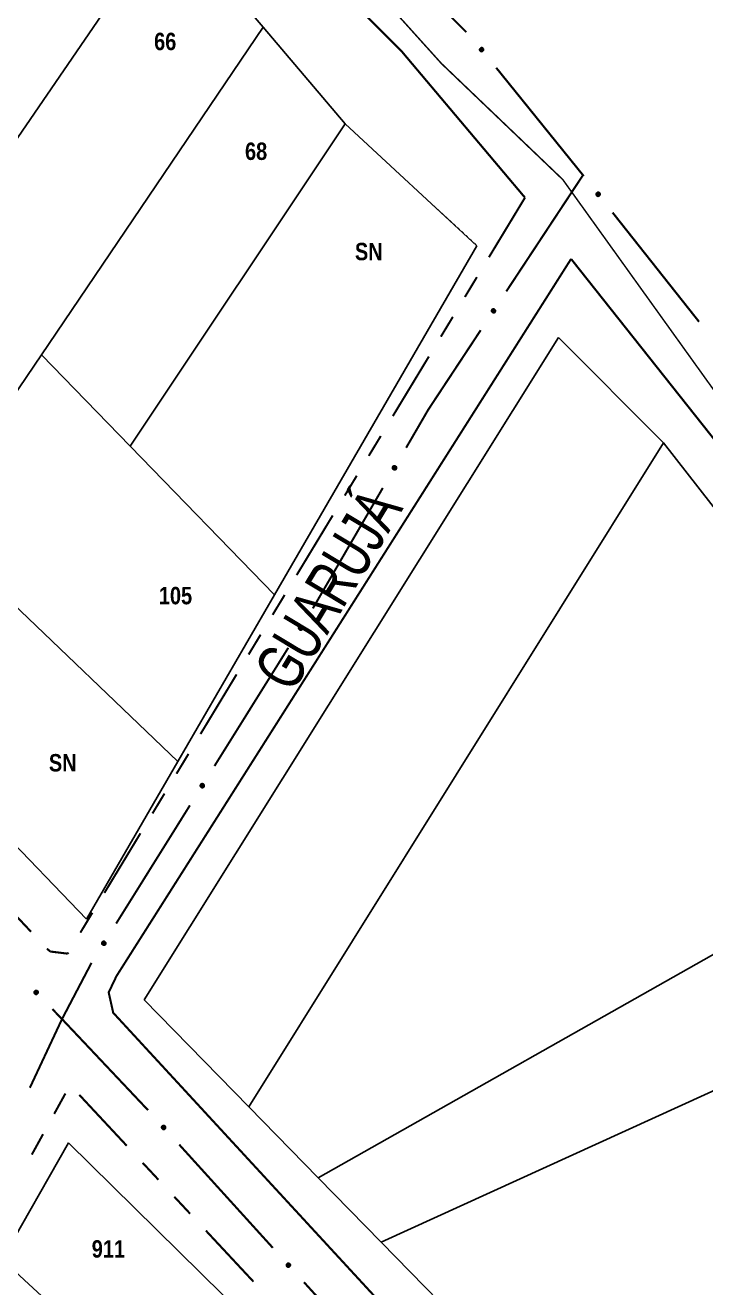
# Model space of a CAD drawing. Extents: x 201549 to 203722, y 4857623 to 4859778.
# Drawn here: x 202932.4 to 202991, y 4859059.8 to 4859168.6 of the extents above; entities that cross this region are included whole.
import ezdxf
from ezdxf.enums import TextEntityAlignment as Align

# ---------------------------------------------------------------- set-up
doc = ezdxf.new("R2010")
doc.units = 0
doc.header["$LTSCALE"] = 1.5
doc.header["$MEASUREMENT"] = 0
for name, color, linetype in [('CD-MALHA-LOTES', 40, 'CONTINUOUS'), ('LM-LIM-SETOR-FISCAL', 7, 'CONTINUOUS'), ('RU-QUADRAS', 6, 'CONTINUOUS'), ('SV-EIXO-ROD-ESTR', 7, 'CONTINUOUS'), ('SV-EIXO-RUA-N-PAV', 6, 'CONTINUOUS'), ('SV-EST-MUNIC-PAV', 20, 'CONTINUOUS'), ('SV-RUA-NAO-PAV-S-GUIA-C-GUIA', 7, 'CONTINUOUS'), ('SV-TXT-RUA-N-PAV-S-GUIA-C-GUIA', 7, 'CONTINUOUS'), ('Th_NmrPort', 1, 'CONTINUOUS')]:
    doc.layers.add(name, color=color, linetype=linetype)
doc.styles.add('ARIAL', font='ARIAL.TTF')
doc.styles.get("Standard").update_dxf_attribs({"font": 'swisscbo.ttf'})
doc.linetypes.add('Limite', pattern='A,20,-3,[130,ltypeshp.shx,S=6.35,R=0,X=0,Y=0],-3,20', length=46)

msp = doc.modelspace()

# ---------------------------------------------------------------- linework, layer by layer
at = {"layer": 'CD-MALHA-LOTES', "linetype": 'Continuous'}
for p, q in [((202924.08, 4859147.7), (202944.81, 4859177.97)), ((202952.9, 4859168.42), (202944.81, 4859177.97)), ((202933.81, 4859140.21), (202952.9, 4859168.42)), ((202959.98, 4859160.09), (202952.9, 4859168.42)), ((202941.46, 4859132.34), (202959.98, 4859160.09)), ((202971.33, 4859149.59), (202959.98, 4859160.09)), ((202953.9, 4859119.53), (202971.33, 4859149.59)), ((202978.34, 4859141.68), (202942.67, 4859084.64)), ((202987.4, 4859132.63), (202978.34, 4859141.68)), ((202924.04, 4859125.77), (202933.81, 4859140.21)), ((202941.46, 4859132.34), (202933.81, 4859140.21)), ((202953.9, 4859119.53), (202941.46, 4859132.34)), ((202951.69, 4859075.41), (202987.4, 4859132.63)), ((203012.48, 4859100.3), (202987.4, 4859132.63)), ((202924.04, 4859125.77), (202945.57, 4859105.16)), ((202945.57, 4859105.16), (202953.9, 4859119.53)), ((202916.1, 4859114.03), (202937.69, 4859091.58)), ((202937.69, 4859091.58), (202945.57, 4859105.16)), ((202957.66, 4859069.3), (203012.48, 4859100.3)), ((202963.09, 4859063.75), (203019.93, 4859089.68)), ((202942.67, 4859084.64), (202951.69, 4859075.41)), ((202951.69, 4859075.41), (202957.66, 4859069.3)), ((202936.14, 4859072.32), (202930.42, 4859062.26)), ((202962.41, 4859046.47), (202936.14, 4859072.32)), ((202957.66, 4859069.3), (202963.09, 4859063.75)), ((202963.09, 4859063.75), (202978.97, 4859047.51)), ((202930.42, 4859062.26), (202956, 4859038.71))]:
    msp.add_line(p, q, dxfattribs=at)
at = {"layer": 'LM-LIM-SETOR-FISCAL', "linetype": 'Limite', "ltscale": 0.1, "const_width": 0.13, "flags": 128}
msp.add_lwpolyline([(203690.260081, 4857945.070709), (203624.634323, 4857876.322086), (203597.483031, 4857858.402645), (203529.936951, 4857817.251163), (203477.865481, 4857798.204621), (203470.255508, 4857794.734503), (203461.352554, 4857793.163394), (203446.975153, 4857796.8587), (203434.268062, 4857794.37427), (203415.032253, 4857783.068658), (203402.126694, 4857778.711644), (203386.003618, 4857774.608536), (203366.6323, 4857771.115492), (203345.157893, 4857770.830854), (203324.568024, 4857761.841833), (203301.581821, 4857760.866899), (203281.417715, 4857748.511746), (203252.78859, 4857741.388472), (203232.306394, 4857736.754404), (203212.334562, 4857736.296293), (203164.13965, 4857735.679698), (203138.99187, 4857736.954266), (203129.680407, 4857738.01055), (203095.984474, 4857727.896851), (203076.140726, 4857727.494996), (203025.014879, 4857721.40905), (203013.097806, 4857722.309608), (202992.105773, 4857719.939497), (202979.44632, 4857721.489532), (202964.645261, 4857723.459119), (202953.753944, 4857723.719881), (202948.567743, 4857734.588869), (202940.56683, 4857731.445097), (202928.292667, 4857726.395284), (202921.586801, 4857725.262879), (202891.249062, 4857717.013101), (202861.035745, 4857717.951775), (202843.379163, 4857715.343702), (202826.226463, 4857711.657758), (202804.140432, 4857707.443751), (202790.771355, 4857705.517518), (202768.577753, 4857708.236936), (202742.152032, 4857707.156689), (202736.174828, 4857706.655519), (202713.938929, 4857709.927449), (202695.611231, 4857706.369079), (202673.258666, 4857705.478725), (202656.72527, 4857701.372747), (202629.28054, 4857702.0954), (202612.6653, 4857697.207584), (202591.913663, 4857697.17112), (202573.082963, 4857699.207561), (202562.981881, 4857701.348758), (202542.231335, 4857696.463209), (202527.692121, 4857697.497329), (202506.011184, 4857700.954059), (202495.762995, 4857701.67688), (202477.853417, 4857695.637221), (202451.601566, 4857695.14746), (202439.72292, 4857695.152163), (202414.832804, 4857702.264138), (202409.505623, 4857708.382417), (202404.550581, 4857702.764348), (202392.386131, 4857694.909473), (202374.402744, 4857694.375334), (202370.790504, 4857707.218853), (202367.880357, 4857708.81308), (202365.097896, 4857694.881213), (202346.982515, 4857685.19854), (202335.643949, 4857688.651167), (202326.525916, 4857697.119411), (202318.576754, 4857694.737974), (202307.818302, 4857689.468212), (202291.471974, 4857680.842357), (202275.589764, 4857677.708389), (202259.053519, 4857679.374097), (202243.073737, 4857672.961005), (202214.272961, 4857673.983007), (202196.235748, 4857671.160004), (202166.262371, 4857673.222085), (202137.067905, 4857668.508741), (202112.979693, 4857664.510834), (202063.331805, 4857653.140334), (202048.493217, 4857650.054933), (202035.091784, 4857651.969478), (202023.899221, 4857655.255238), (202010.52796, 4857651.884532), (201999.307441, 4857648.055643), (201981.197242, 4857645.667621), (201954.082742, 4857645.121141), (201945.697725, 4857640.894606), (201931.391917, 4857630.157612), (201908.026813, 4857622.950269), (201883.4729, 4857629.270611), (201877.508406, 4857642.469721), (201854.745798, 4857639.06854), (201839.350138, 4857636.086338), (201828.34266, 4857631.211106), (201818.072406, 4857630.661005), (201791.730674, 4857645.716636), (201783.325652, 4857653.738781), (201774.365733, 4857662.184936), (201765.573826, 4857663.836912), (201752.290529, 4857659.858284), (201735.04564, 4857660.887584), (201727.455562, 4857670.187429), (201720.531788, 4857683.341011), (201712.157613, 4857700.626833), (201694.727347, 4857720.897673), (201679.589184, 4857740.191677), (201657.32648, 4857767.233141), (201654.564139, 4857799.822595), (201653.168948, 4857816.601418), (201648.897983, 4857832.521318), (201641.426502, 4857850.868289), (201624.439538, 4857878.124504), (201609.705016, 4857904.118762), (201594.767048, 4857924.49684), (201579.688593, 4857946.624543), (201574.368593, 4857976.270242), (201571.408411, 4858003.505486), (201566.936517, 4858039.389321), (201564.764318, 4858078.72263), (201562.269694, 4858104.600839), (201551.757007, 4858133.952949), (201551.186373, 4858156.429924), (201549.119269, 4858170.401701), (201549.246745, 4858186.104627), (201554.678227, 4858203.249655), (201558.171305, 4858220.410541), (201560.177107, 4858236.514509), (201560.415055, 4858239.809246), (201559.788221, 4858242.511434), (201551.336892, 4858249.701553), (201552.157199, 4858261.553469), (201556.911984, 4858273.515997), (201560.097639, 4858284.875736), (201560.510399, 4858299.28515), (201557.624238, 4858311.705049), (201560.009833, 4858320.099542), (201561.981178, 4858326.691836), (201566.707313, 4858341.650918), (201582.546234, 4858358.27629), (201591.67817, 4858367.066748), (201615.096765, 4858382.768909), (201643.467678, 4858408.340795), (201662.426287, 4858428.461694), (201687.49864, 4858456.872452), (201695.711751, 4858480.503996), (201697.241213, 4858493.368461), (201708.122023, 4858512.454588), (201708.913728, 4858524.199447), (201718.579722, 4858544.463789), (201733.577492, 4858559.16074), (201748.497093, 4858572.745024), (201759.62483, 4858585.08596), (201772.517183, 4858599.8166), (201797.761054, 4858621.167174), (201813.769148, 4858629.66302), (201830.418521, 4858646.310562), (201849.011501, 4858664.504513), (201851.314022, 4858668.825445), (201857.549066, 4858681.544401), (201862.42871, 4858685.799557), (201865.966242, 4858689.749341), (201865.68234, 4858691.625443), (201857.763701, 4858695.442229), (201850.485155, 4858704.533181), (201847.54822, 4858723.831601), (201858.251257, 4858731.66627), (201858.92976, 4858736.348746), (201856.131935, 4858739.11135), (201855.153114, 4858759.016886), (201862.856619, 4858771.755825), (201872.56032, 4858788.598255), (201887.559021, 4858785.607288), (201894.924798, 4858786.689227), (201898.748315, 4858791.479933), (201901.748118, 4858797.019428), (201899.947285, 4858805.270061), (201902.159269, 4858816.15094), (201916.649053, 4858830.131738), (201922.681108, 4858839.197621), (201923.717945, 4858848.876055), (201927.12082, 4858860.1517), (201927.274817, 4858875.017476), (201925.508092, 4858896.764205), (201942.625428, 4858910.622255), (201947.555532, 4858919.314093), (201951.803836, 4858928.782451), (201954.266441, 4858935.163408), (201959.271015, 4858947.314055), (201964.479977, 4858959.592926), (201967.152407, 4858968.266465), (201964.55435, 4858976.487948), (201962.894294, 4858991.279376), (201964.900793, 4859004.827319), (201964.6517, 4859016.898797), (201965.696998, 4859030.808415), (201969.531889, 4859045.576569), (201975.75863, 4859052.20621), (201969.45004, 4859055.850905), (201965.009026, 4859070.898106), (201965.069362, 4859074.030336), (201963.476629, 4859075.991683), (201953.10009, 4859077.836379), (201942.441068, 4859084.073053), (201934.726475, 4859088.201758), (201918.16488, 4859094.012892), (201910.256895, 4859096.550971), (201893.421427, 4859107.28582), (201885.268901, 4859113.680363), (201864.45443, 4859121.529069), (201850.623658, 4859135.609088), (201846.963877, 4859146.620609), (201855.767516, 4859165.416404), (201875.347527, 4859164.308429), (201889.044993, 4859157.340855), (201904.349852, 4859149.80302), (201927.90161, 4859138.922585), (201938.715832, 4859134.958824), (201957.005609, 4859130.242277), (201977.026771, 4859120.820983), (201985.806231, 4859116.11566), (201991.168531, 4859121.52132), (201992.488353, 4859131.751117), (202001.404985, 4859144.188737), (202015.237277, 4859158.295848), (202027.695168, 4859169.318871), (202029.771608, 4859171.898113), (202033.776454, 4859179.091552), (202035.381378, 4859188.589823), (202041.175735, 4859202.289727), (202053.436878, 4859210.693244), (202063.459078, 4859216.99753), (202072.268869, 4859222.32438), (202115.036275, 4859252.473476), (202125.947129, 4859260.226968), (202138.444739, 4859271.495305), (202150.532591, 4859280.714854), (202161.391171, 4859291.368554), (202178.868205, 4859308.22401), (202191.586615, 4859321.29274), (202216.729868, 4859343.200113), (202238.66378, 4859364.13703), (202250.52502, 4859378.676083), (202258.974753, 4859394.377128), (202266.679718, 4859404.602088), (202275.065891, 4859412.387653), (202302.264215, 4859448.149551), (202318.584229, 4859468.798856), (202327.347328, 4859478.500068), (202334.691915, 4859489.468295), (202339.506578, 4859500.644952), (202345.514817, 4859507.599166), (202371.864321, 4859545.024292), (202393.198162, 4859572.010698), (202405.581673, 4859587.830346), (202410.327797, 4859597.458197), (202419.27763, 4859633.664342), (202416.989486, 4859654.974178), (202411.731424, 4859697.413521), (202412.757426, 4859719.590937), (202436.124438, 4859738.613146), (202462.873067, 4859753.35892), (202485.340162, 4859765.605573), (202495.831881, 4859771.875287), (202497.599834, 4859778.209393), (202518.345276, 4859756.508353), (202515.743454, 4859740.717238), (202514.723698, 4859716.086214), (202516.920095, 4859683.767801), (202522.647194, 4859658.696813), (202527.07528, 4859650.692195), (202529.970568, 4859644.731309), (202535.420521, 4859636.897001), (202545.468872, 4859621.994786), (202558.357019, 4859606.657609), (202585.8358, 4859573.559083), (202599.806104, 4859558.80064), (202612.899885, 4859544.220382), (202638.909787, 4859517.064978), (202649.659036, 4859507.002602), (202668.16042, 4859487.524508), (202676.088824, 4859478.493485), (202694.285339, 4859460.440182), (202710.86304, 4859442.826375), (202712.459386, 4859440.945228), (202729.879978, 4859422.216603), (202741.931615, 4859409.354739), (202746.608706, 4859404.490444), (202753.347688, 4859397.029427), (202761.114193, 4859388.430797), (202780.521657, 4859366.71292), (202787.470106, 4859359.175299), (202792.305962, 4859354.009726), (202805.952922, 4859338.966966), (202827.483001, 4859315.28388), (202860.2174, 4859279.107138), (202891.663582, 4859248.038398), (202903.615874, 4859235.095065), (202918.084292, 4859218.768396), (202940.542465, 4859195.291329), (202956.34755, 4859178.52201), (202968.266176, 4859165.295182), (202978.719379, 4859155.296466), (202993.717452, 4859134.390061), (203000.802797, 4859124.358547), (203012.351422, 4859108.484298), (203027.622616, 4859089.716281), (203037.680048, 4859069.601416), (203043.700341, 4859058.903498), (203054.3, 4859060.91), (203065.69, 4859063.18), (203071.14, 4859057.81), (203074.16, 4859054.84), (203084.88, 4859044.28), (203097.92, 4859031.43), (203104.75, 4859024.55), (203111.15, 4859018.12), (203119.81, 4859009.41), (203127.17, 4859002), (203135.63, 4858993.48), (203144.95, 4858984.1), (203153.42, 4858975.59), (203163.08, 4858965.86), (203173.19, 4858955.69), (203182.56, 4858946.25), (203191.76, 4858937.01), (203198.08, 4858930.3), (203204.43, 4858923.55), (203216.13, 4858910.9), (203222.97, 4858903.52), (203233.78, 4858891.83), (203245.73, 4858878.91), (203264.33, 4858858.8), (203273.98, 4858848.42), (203284.55, 4858837.04), (203303.21, 4858816.97), (203311.9, 4858807.61), (203329.84, 4858788.31), (203337.74, 4858779.49), (203353.23, 4858762.39), (203359.11, 4858755.91), (203364.48, 4858749.97), (203370.86, 4858742.93), (203380.58, 4858732.21), (203389.39, 4858722.58), (203398.64, 4858712.48), (203405.71, 4858704.76), (203410.16, 4858699.89), (203415.55, 4858694), (203420.33, 4858688.78), (203441.21, 4858665.98), (203450.56, 4858656.22), (203473.18, 4858631.13), (203477.89, 4858625.9), (203722.237123, 4858356.395713), (203690.000636, 4858326.668344), (203710.985762, 4858303.396246), (203696.285447, 4858225.222295), (203632.07909, 4858167.69374), (203616.580022, 4858183.192808), (203573.182632, 4858142.895231)], close=True, dxfattribs=at)
at = {"layer": 'RU-QUADRAS', "linetype": 'Continuous'}
for points in [[(202829.55, 4859203.3, 0.01, 0.01, 0), (202844.12, 4859220.63, 0.01, 0.01, 0), (202870.07, 4859258.75, 0.01, 0.01, 0), (202884.99, 4859242.61, 0.01, 0.01, 0.0216393089), (202909.67, 4859213.7, 0.01, 0.01, 0), (202931.3, 4859193.91, 0.01, 0.01, 0), (202959.98, 4859160.09, 0.01, 0.01, 0), (202971.4, 4859149.61, 0.01, 0.01, 0), (202937.69, 4859091.58, 0.01, 0.01, 0.0099130625), (202891.7, 4859138.76, 0.01, 0.01, 0)], [(202942.67, 4859084.64, 0.01, 0.01, 0), (202978.34, 4859141.68, 0.01, 0.01, 0), (202987.4, 4859132.63, 0.01, 0.01, 0), (203012.48, 4859100.3, 0.01, 0.01, 0), (203019.93, 4859089.68, 0.01, 0.01, 0), (203030.58, 4859068.29, 0.01, 0.01, 0), (203038.36, 4859047.64, 0.01, 0.01, 0), (203051.55, 4859000.05, 0.01, 0.01, 0), (203056.8, 4858970.16, 0.01, 0.01, 0), (203050.39, 4858970.58, 0.01, 0.01, 0), (202978.95, 4859047.53, 0.01, 0.01, 0)], [(202904.89, 4859019.98, 0.01, 0.01, 0), (202909.84, 4859027.48, 0.01, 0.01, 0), (202911.85, 4859026.11, 0.01, 0.01, 0), (202917.36, 4859034.69, 0.01, 0.01, 0), (202919.17, 4859033.52, 0.01, 0.01, 0), (202922.96, 4859039.57, 0.01, 0.01, 0), (202921.39, 4859040.67, 0.01, 0.01, 0), (202926.67, 4859049.77, 0.01, 0.01, 0), (202924.38, 4859051.64, 0.01, 0.01, 0), (202936.14, 4859072.32, 0.01, 0.01, 0), (202962.41, 4859046.47, 0.01, 0.01, 0.0139849825), (203013.48, 4858989.88, 0.01, 0.01, 0), (203058.45, 4858944.45, 0.01, 0.01, 0), (203053.66, 4858917.2, 0.01, 0.01, 0), (203054.93, 4858916.22, 0.01, 0.01, 0), (203048.61, 4858906.68, 0.01, 0.01, 0), (203052.61, 4858903.7, 0.01, 0.01, 0), (203046.12, 4858892.8, 0.01, 0.01, 0), (203041.97, 4858896.33, 0.01, 0.01, 0), (203033.52, 4858883.81, 0.01, 0.01, 0)]]:
    msp.add_lwpolyline(points, format="xyseb", close=True, dxfattribs=at)
at = {"layer": 'SV-EIXO-ROD-ESTR', "const_width": 0.18}
for points in [[(202961.930863, 4859176.475984), (202970.416145, 4859167.990703)], [(202972.986257, 4859164.929984), (202979.897966, 4859156.372631)], [(202979.897966, 4859156.372631), (202980.459169, 4859155.677808)], [(202980.459169, 4859155.677808), (202980.525477, 4859155.59403)], [(202983.007909, 4859152.457546), (202990.455207, 4859143.048095)]]:
    msp.add_lwpolyline(points, dxfattribs=at)
at = {"layer": 'SV-EIXO-ROD-ESTR'}
for points in [[(202971.72494, 4859166.666809), (202971.773642, 4859166.662325), (202971.814582, 4859166.648512), (202971.845413, 4859166.627163), (202971.867738, 4859166.601194), (202971.887585, 4859166.572054), (202971.901113, 4859166.53826), (202971.907819, 4859166.497426), (202971.903664, 4859166.448539), (202971.886757, 4859166.40753), (202971.867444, 4859166.376184), (202971.841706, 4859166.351346), (202971.813074, 4859166.33254), (202971.777506, 4859166.319649), (202971.736059, 4859166.313256), (202971.687003, 4859166.318624), (202971.646959, 4859166.332442), (202971.61768, 4859166.353874), (202971.592874, 4859166.379908), (202971.572968, 4859166.409901), (202971.55988, 4859166.44315), (202971.553519, 4859166.484893), (202971.559459, 4859166.533241), (202971.572784, 4859166.573338), (202971.593799, 4859166.602909), (202971.61998, 4859166.626755), (202971.648965, 4859166.647016), (202971.68237, 4859166.66203), (202971.72494, 4859166.666809)], [(202981.76384, 4859154.206768), (202981.812496, 4859154.201802), (202981.853298, 4859154.187584), (202981.883915, 4859154.165931), (202981.905982, 4859154.139743), (202981.92554, 4859154.110407), (202981.938733, 4859154.076481), (202981.945035, 4859154.035583), (202981.940396, 4859153.98674), (202981.923084, 4859153.9459), (202981.903462, 4859153.914747), (202981.877479, 4859153.890165), (202981.848663, 4859153.871643), (202981.812969, 4859153.859104), (202981.771461, 4859153.853122), (202981.72246, 4859153.858975), (202981.682554, 4859153.873188), (202981.65349, 4859153.894909), (202981.628942, 4859153.921188), (202981.609334, 4859153.951376), (202981.596575, 4859153.984753), (202981.590628, 4859154.026557), (202981.597046, 4859154.074844), (202981.610767, 4859154.114806), (202981.632074, 4859154.144169), (202981.658489, 4859154.167754), (202981.687674, 4859154.187728), (202981.721225, 4859154.20241), (202981.76384, 4859154.206768)]]:
    msp.add_lwpolyline(points, close=True, dxfattribs=at)
for points in [[(202971.553519, 4859166.484893), (202971.736059, 4859166.313256)], [(202971.559459, 4859166.533241), (202971.777506, 4859166.319649)], [(202971.55988, 4859166.44315), (202971.687003, 4859166.318624)], [(202971.560091, 4859166.507041), (202971.754472, 4859166.318499)], [(202971.56201, 4859166.461233), (202971.706295, 4859166.321684)], [(202971.566705, 4859166.550972), (202971.791502, 4859166.329114)], [(202971.569645, 4859166.423549), (202971.662569, 4859166.330217)], [(202971.572784, 4859166.573338), (202971.813074, 4859166.33254)], [(202971.572968, 4859166.409901), (202971.646959, 4859166.332442)], [(202971.584874, 4859166.58494), (202971.825103, 4859166.343976)], [(202971.593799, 4859166.602909), (202971.841706, 4859166.351346)], [(202971.608186, 4859166.61254), (202971.851437, 4859166.363491)], [(202971.61998, 4859166.626755), (202971.867444, 4859166.376184)], [(202971.637705, 4859166.634628), (202971.875362, 4859166.396847)], [(202971.648965, 4859166.647016), (202971.886757, 4859166.40753)], [(202971.66853, 4859166.650754), (202971.892673, 4859166.431878)], [(202971.68237, 4859166.66203), (202971.903664, 4859166.448539)], [(202971.702784, 4859166.662635), (202971.902064, 4859166.474542)], [(202971.72494, 4859166.666809), (202971.907819, 4859166.497426)], [(202971.751369, 4859166.663289), (202971.899491, 4859166.523331)], [(202971.773642, 4859166.662325), (202971.901113, 4859166.53826)], [(202971.797014, 4859166.654551), (202971.888019, 4859166.561424)], [(202971.814582, 4859166.648512), (202971.887585, 4859166.572054)], [(202981.590628, 4859154.026557), (202981.771461, 4859153.853122)], [(202981.596575, 4859153.984753), (202981.72246, 4859153.858975)], [(202981.597046, 4859154.074844), (202981.812969, 4859153.859104)], [(202981.597419, 4859154.048639), (202981.789924, 4859153.858183)], [(202981.598885, 4859154.002814), (202981.741781, 4859153.861844)], [(202981.604468, 4859154.092502), (202981.827058, 4859153.868431)], [(202981.606146, 4859153.965056), (202981.698142, 4859153.870809)], [(202981.609334, 4859153.951376), (202981.682554, 4859153.873188)], [(202981.610767, 4859154.114806), (202981.848663, 4859153.871643)], [(202981.622971, 4859154.126289), (202981.860805, 4859153.882959)], [(202981.632074, 4859154.144169), (202981.877479, 4859153.890165)], [(202981.646556, 4859154.153656), (202981.88733, 4859153.902213)], [(202981.658489, 4859154.167754), (202981.903462, 4859153.914747)], [(202981.676291, 4859154.175451), (202981.911584, 4859153.935331)], [(202981.687674, 4859154.187728), (202981.923084, 4859153.9459)], [(202981.707274, 4859154.191272), (202981.929241, 4859153.970188)], [(202981.721225, 4859154.20241), (202981.940396, 4859153.98674)], [(202981.741644, 4859154.202813), (202981.939053, 4859154.012758)], [(202981.76384, 4859154.206768), (202981.945035, 4859154.035583)], [(202981.790233, 4859154.202986), (202981.936964, 4859154.06157)], [(202981.812496, 4859154.201802), (202981.938733, 4859154.076481)], [(202981.83579, 4859154.193797), (202981.925869, 4859154.099774)], [(202981.853298, 4859154.187584), (202981.92554, 4859154.110407)]]:
    msp.add_lwpolyline(points, dxfattribs=at)
at = {"layer": 'SV-EIXO-RUA-N-PAV', "const_width": 0.18}
for points in [[(202980.459169, 4859155.677808), (202973.851644, 4859145.660792)], [(202971.649135, 4859142.321786), (202967.244118, 4859135.643776)], [(202967.131454, 4859135.472977), (202965.225654, 4859132.190766)], [(202967.244118, 4859135.643776), (202967.131454, 4859135.472977)], [(202963.217112, 4859128.73161), (202957.191486, 4859118.354143)], [(202955.07542, 4859114.959735), (202948.72187, 4859104.779735)], [(202946.604021, 4859101.386401), (202940.250472, 4859091.206401)], [(202938.075125, 4859087.720943), (202935.803574, 4859083.38898)], [(202938.132622, 4859087.813067), (202938.075125, 4859087.720943)], [(202935.588061, 4859082.977986), (202934.752258, 4859083.841138)], [(202935.588061, 4859082.977986), (202932.818003, 4859077.058092)], [(202935.803574, 4859083.38898), (202935.588061, 4859082.977986)], [(202936.136115, 4859082.397262), (202935.588061, 4859082.977986)], [(202942.950204, 4859075.176968), (202936.136115, 4859082.397262)], [(202942.998585, 4859075.123595), (202942.950204, 4859075.176968)], [(202953.744359, 4859063.26913), (202945.685028, 4859072.159979)], [(202958.530709, 4859057.98895), (202956.430802, 4859060.305514)]]:
    msp.add_lwpolyline(points, dxfattribs=at)
at = {"layer": 'SV-EIXO-RUA-N-PAV'}
for points in [[(202972.921394, 4859144.050613), (202972.931898, 4859144.002846), (202972.931157, 4859143.959645), (202972.920169, 4859143.92379), (202972.902198, 4859143.894638), (202972.880453, 4859143.866886), (202972.852356, 4859143.843742), (202972.815483, 4859143.824962), (202972.76764, 4859143.814089), (202972.723434, 4859143.817756), (202972.687706, 4859143.826648), (202972.656229, 4859143.843637), (202972.629623, 4859143.865213), (202972.606547, 4859143.895193), (202972.587881, 4859143.932747), (202972.578112, 4859143.98112), (202972.579128, 4859144.023468), (202972.590667, 4859144.057869), (202972.607947, 4859144.089406), (202972.630487, 4859144.117473), (202972.658198, 4859144.140032), (202972.696043, 4859144.158759), (202972.743914, 4859144.167768), (202972.786163, 4859144.167237), (202972.820717, 4859144.156184), (202972.851382, 4859144.138472), (202972.879483, 4859144.117001), (202972.903924, 4859144.089726), (202972.921394, 4859144.050613)], [(202964.388727, 4859130.530166), (202964.401937, 4859130.483075), (202964.403662, 4859130.439902), (202964.394736, 4859130.403479), (202964.378455, 4859130.37335), (202964.358328, 4859130.344403), (202964.331597, 4859130.319695), (202964.295854, 4859130.298843), (202964.248709, 4859130.28526), (202964.204366, 4859130.2864), (202964.168189, 4859130.293241), (202964.135795, 4859130.308408), (202964.108002, 4859130.328431), (202964.083254, 4859130.357047), (202964.062477, 4859130.393476), (202964.049966, 4859130.441212), (202964.048566, 4859130.48355), (202964.058125, 4859130.518553), (202964.073579, 4859130.551023), (202964.094481, 4859130.58033), (202964.120861, 4859130.604433), (202964.157576, 4859130.625286), (202964.204856, 4859130.637011), (202964.247067, 4859130.638889), (202964.282195, 4859130.629825), (202964.313819, 4859130.61389), (202964.343099, 4859130.594056), (202964.369055, 4859130.568219), (202964.388727, 4859130.530166)], [(202956.303803, 4859116.720008), (202956.315505, 4859116.67252), (202956.315851, 4859116.629313), (202956.305768, 4859116.593194), (202956.288535, 4859116.5636), (202956.267495, 4859116.535309), (202956.239989, 4859116.511466), (202956.203599, 4859116.491765), (202956.156045, 4859116.479692), (202956.111761, 4859116.482246), (202956.075821, 4859116.490237), (202956.043927, 4859116.50643), (202956.016786, 4859116.527329), (202955.992964, 4859116.55672), (202955.97336, 4859116.593792), (202955.962377, 4859116.641904), (202955.962328, 4859116.684265), (202955.972998, 4859116.718945), (202955.98948, 4859116.750906), (202956.011307, 4859116.779531), (202956.038442, 4859116.80278), (202956.075804, 4859116.822452), (202956.123433, 4859116.832663), (202956.165683, 4859116.833194), (202956.200504, 4859116.823013), (202956.231604, 4859116.806078), (202956.260236, 4859116.78532), (202956.285355, 4859116.758669), (202956.303803, 4859116.720008)], [(202947.832404, 4859103.146673), (202947.844106, 4859103.099186), (202947.844452, 4859103.055979), (202947.834369, 4859103.01986), (202947.817136, 4859102.990265), (202947.796096, 4859102.961974), (202947.768591, 4859102.938132), (202947.732201, 4859102.918431), (202947.684646, 4859102.906358), (202947.640362, 4859102.908912), (202947.604422, 4859102.916903), (202947.572528, 4859102.933095), (202947.545387, 4859102.953995), (202947.521565, 4859102.983386), (202947.501961, 4859103.020458), (202947.490978, 4859103.06857), (202947.490929, 4859103.110931), (202947.501599, 4859103.145611), (202947.518081, 4859103.177572), (202947.539908, 4859103.206197), (202947.567043, 4859103.229446), (202947.604405, 4859103.249118), (202947.652035, 4859103.259328), (202947.694284, 4859103.25986), (202947.729105, 4859103.249679), (202947.760205, 4859103.232744), (202947.788837, 4859103.211986), (202947.813956, 4859103.185335), (202947.832404, 4859103.146673)], [(202939.361005, 4859089.573339), (202939.372707, 4859089.525851), (202939.373053, 4859089.482645), (202939.36297, 4859089.446526), (202939.345737, 4859089.416931), (202939.324697, 4859089.38864), (202939.297192, 4859089.364797), (202939.260802, 4859089.345097), (202939.213247, 4859089.333024), (202939.168963, 4859089.335578), (202939.133023, 4859089.343569), (202939.101129, 4859089.359761), (202939.073988, 4859089.380661), (202939.050166, 4859089.410051), (202939.030562, 4859089.447124), (202939.019579, 4859089.495236), (202939.01953, 4859089.537596), (202939.030201, 4859089.572277), (202939.046682, 4859089.604238), (202939.068509, 4859089.632863), (202939.095644, 4859089.656112), (202939.133006, 4859089.675784), (202939.180636, 4859089.685994), (202939.222885, 4859089.686525), (202939.257706, 4859089.676345), (202939.288806, 4859089.65941), (202939.317438, 4859089.638652), (202939.342557, 4859089.612001), (202939.361005, 4859089.573339)], [(202933.381857, 4859085.098135), (202933.332948, 4859085.098229), (202933.290933, 4859085.108311), (202933.258311, 4859085.126806), (202933.233745, 4859085.150667), (202933.211362, 4859085.177907), (202933.194855, 4859085.210351), (202933.18451, 4859085.250417), (202933.18426, 4859085.29948), (202933.197417, 4859085.341841), (202933.213838, 4859085.374794), (202933.237244, 4859085.401842), (202933.264071, 4859085.423143), (202933.298338, 4859085.439175), (202933.339044, 4859085.449262), (202933.388384, 4859085.448319), (202933.429507, 4859085.438153), (202933.460591, 4859085.419435), (202933.487635, 4859085.395733), (202933.510153, 4859085.367648), (202933.526173, 4859085.335708), (202933.536255, 4859085.294705), (202933.534679, 4859085.246018), (202933.525008, 4859085.204888), (202933.506731, 4859085.173549), (202933.482797, 4859085.14745), (202933.455747, 4859085.124668), (202933.423825, 4859085.106717), (202933.381857, 4859085.098135)], [(202944.356745, 4859073.461402), (202944.307866, 4859073.463106), (202944.266206, 4859073.474566), (202944.23421, 4859073.494125), (202944.210443, 4859073.518781), (202944.188969, 4859073.546744), (202944.173538, 4859073.579713), (202944.164518, 4859073.620098), (202944.165883, 4859073.669142), (202944.180427, 4859073.711048), (202944.197924, 4859073.743442), (202944.222207, 4859073.769705), (202944.249721, 4859073.790111), (202944.284498, 4859073.805007), (202944.325514, 4859073.813749), (202944.374796, 4859073.811182), (202944.415562, 4859073.799667), (202944.446013, 4859073.779937), (202944.472262, 4859073.755357), (202944.493843, 4859073.726547), (202944.508803, 4859073.694096), (202944.51753, 4859073.652784), (202944.514353, 4859073.604175), (202944.503332, 4859073.563385), (202944.484034, 4859073.532665), (202944.459254, 4859073.507368), (202944.431469, 4859073.485489), (202944.398974, 4859073.468598), (202944.356745, 4859073.461402)], [(202955.102519, 4859061.606937), (202955.05364, 4859061.608641), (202955.01198, 4859061.620101), (202954.979984, 4859061.63966), (202954.956217, 4859061.664316), (202954.934743, 4859061.692279), (202954.919312, 4859061.725248), (202954.910292, 4859061.765633), (202954.911657, 4859061.814677), (202954.926201, 4859061.856583), (202954.943698, 4859061.888977), (202954.967981, 4859061.91524), (202954.995495, 4859061.935646), (202955.030272, 4859061.950542), (202955.071288, 4859061.959284), (202955.12057, 4859061.956717), (202955.161336, 4859061.945202), (202955.191787, 4859061.925472), (202955.218036, 4859061.900892), (202955.239617, 4859061.872082), (202955.254577, 4859061.839631), (202955.263304, 4859061.798319), (202955.260127, 4859061.74971), (202955.249106, 4859061.70892), (202955.229808, 4859061.6782), (202955.205028, 4859061.652903), (202955.177243, 4859061.631024), (202955.144748, 4859061.614133), (202955.102519, 4859061.606937)]]:
    msp.add_lwpolyline(points, close=True, dxfattribs=at)
for points in [[(202972.658198, 4859144.140032), (202972.578112, 4859143.98112)], [(202972.630487, 4859144.117473), (202972.579128, 4859144.023468)], [(202972.642483, 4859144.12478), (202972.581744, 4859144.007919)], [(202972.676074, 4859144.143489), (202972.586881, 4859143.963665)], [(202972.696043, 4859144.158759), (202972.587881, 4859143.932747)], [(202972.719141, 4859144.159216), (202972.598463, 4859143.916793)], [(202972.743914, 4859144.167768), (202972.606547, 4859143.895193)], [(202972.763007, 4859144.166242), (202972.619814, 4859143.884729)], [(202972.786163, 4859144.167237), (202972.629623, 4859143.865213)], [(202972.800887, 4859144.159237), (202972.644169, 4859143.857221)], [(202972.820717, 4859144.156184), (202972.656229, 4859143.843637)], [(202972.834259, 4859144.145397), (202972.670755, 4859143.838049)], [(202972.851382, 4859144.138472), (202972.687706, 4859143.826648)], [(202972.864262, 4859144.123972), (202972.709797, 4859143.825373)], [(202972.879483, 4859144.117001), (202972.723434, 4859143.817756)], [(202972.888981, 4859144.099493), (202972.748429, 4859143.819506)], [(202972.903924, 4859144.089726), (202972.76764, 4859143.814089)], [(202972.910695, 4859144.070458), (202972.791931, 4859143.823503)], [(202972.921394, 4859144.050613), (202972.815483, 4859143.824962)], [(202972.926058, 4859144.024362), (202972.83764, 4859143.840757)], [(202972.931898, 4859144.002846), (202972.852356, 4859143.843742)], [(202972.931582, 4859143.978217), (202972.870456, 4859143.863247)], [(202972.931157, 4859143.959645), (202972.880453, 4859143.866886)], [(202964.094481, 4859130.58033), (202964.048566, 4859130.48355)], [(202964.120861, 4859130.604433), (202964.049966, 4859130.441212)], [(202964.106041, 4859130.588309), (202964.052064, 4859130.468175)], [(202964.138511, 4859130.608903), (202964.059716, 4859130.424286)], [(202964.157576, 4859130.625286), (202964.062477, 4859130.393476)], [(202964.180611, 4859130.62706), (202964.073952, 4859130.378151)], [(202964.204856, 4859130.637011), (202964.083254, 4859130.357047)], [(202964.224005, 4859130.636576), (202964.097096, 4859130.347356)], [(202964.247067, 4859130.638889), (202964.108002, 4859130.328431)], [(202964.262223, 4859130.631742), (202964.12298, 4859130.321281)], [(202964.282195, 4859130.629825), (202964.135795, 4859130.308408)], [(202964.296329, 4859130.619827), (202964.150615, 4859130.303657)], [(202964.313819, 4859130.61389), (202964.168189, 4859130.293241)], [(202964.327505, 4859130.600148), (202964.190318, 4859130.293227)], [(202964.343099, 4859130.594056), (202964.204366, 4859130.2864)], [(202964.35358, 4859130.577118), (202964.22922, 4859130.289573)], [(202964.369055, 4859130.568219), (202964.248709, 4859130.28526)], [(202964.376914, 4859130.549369), (202964.272424, 4859130.296044)], [(202964.388727, 4859130.530166), (202964.295854, 4859130.298843)], [(202964.39488, 4859130.504223), (202964.317075, 4859130.315876)], [(202964.401937, 4859130.483075), (202964.331597, 4859130.319695)], [(202964.403026, 4859130.458469), (202964.348555, 4859130.3402)], [(202964.403662, 4859130.439902), (202964.358328, 4859130.344403)], [(202956.011307, 4859116.779531), (202955.962328, 4859116.684265)], [(202956.038442, 4859116.80278), (202955.962377, 4859116.641904)], [(202956.023115, 4859116.787138), (202955.965335, 4859116.668786)], [(202956.056225, 4859116.806685), (202955.971582, 4859116.624675)], [(202956.075804, 4859116.822452), (202955.97336, 4859116.593792)], [(202956.098883, 4859116.82349), (202955.98434, 4859116.57811)], [(202956.123433, 4859116.832663), (202955.992964, 4859116.55672)], [(202956.142559, 4859116.831617), (202956.006489, 4859116.546592)], [(202956.165683, 4859116.833194), (202956.016786, 4859116.527329)], [(202956.180603, 4859116.825567), (202956.031529, 4859116.519705)], [(202956.200504, 4859116.823013), (202956.043927, 4859116.50643)], [(202956.214312, 4859116.81257), (202956.058588, 4859116.501209)], [(202956.231604, 4859116.806078), (202956.075821, 4859116.490237)], [(202956.244844, 4859116.791906), (202956.097937, 4859116.489518)], [(202956.260236, 4859116.78532), (202956.111761, 4859116.482246)], [(202956.270171, 4859116.768057), (202956.136704, 4859116.484624)], [(202956.285355, 4859116.758669), (202956.156045, 4859116.479692)], [(202956.292608, 4859116.739577), (202956.180092, 4859116.489714)], [(202956.303803, 4859116.720008), (202956.203599, 4859116.491765)], [(202956.309126, 4859116.693882), (202956.225353, 4859116.508112)], [(202956.315505, 4859116.67252), (202956.239989, 4859116.511466)], [(202956.315808, 4859116.647891), (202956.257592, 4859116.531419)], [(202956.315851, 4859116.629313), (202956.267495, 4859116.535309)], [(202947.539908, 4859103.206197), (202947.490929, 4859103.110931)], [(202947.567043, 4859103.229446), (202947.490978, 4859103.06857)], [(202947.551716, 4859103.213803), (202947.493936, 4859103.095452)], [(202947.584826, 4859103.233351), (202947.500183, 4859103.051341)], [(202947.604405, 4859103.249118), (202947.501961, 4859103.020458)], [(202947.627484, 4859103.250156), (202947.512941, 4859103.004775)], [(202947.652035, 4859103.259328), (202947.521565, 4859102.983386)], [(202947.67116, 4859103.258283), (202947.53509, 4859102.973258)], [(202947.694284, 4859103.25986), (202947.545387, 4859102.953995)], [(202947.709204, 4859103.252232), (202947.56013, 4859102.946371)], [(202947.729105, 4859103.249679), (202947.572528, 4859102.933095)], [(202947.742913, 4859103.239236), (202947.587189, 4859102.927874)], [(202947.760205, 4859103.232744), (202947.604422, 4859102.916903)], [(202947.773445, 4859103.218572), (202947.626538, 4859102.916184)], [(202947.788837, 4859103.211986), (202947.640362, 4859102.908912)], [(202947.798772, 4859103.194723), (202947.665305, 4859102.91129)], [(202947.813956, 4859103.185335), (202947.684646, 4859102.906358)], [(202947.821209, 4859103.166243), (202947.708693, 4859102.91638)], [(202947.832404, 4859103.146673), (202947.732201, 4859102.918431)], [(202947.837727, 4859103.120548), (202947.753954, 4859102.934778)], [(202947.844106, 4859103.099186), (202947.768591, 4859102.938132)], [(202947.844409, 4859103.074557), (202947.786194, 4859102.958085)], [(202947.844452, 4859103.055979), (202947.796096, 4859102.961974)], [(202939.068509, 4859089.632863), (202939.01953, 4859089.537596)], [(202939.095644, 4859089.656112), (202939.019579, 4859089.495236)], [(202939.080318, 4859089.640469), (202939.022537, 4859089.522118)], [(202939.113428, 4859089.660017), (202939.028784, 4859089.478007)], [(202939.133006, 4859089.675784), (202939.030562, 4859089.447124)], [(202939.156085, 4859089.676822), (202939.041542, 4859089.431441)], [(202939.180636, 4859089.685994), (202939.050166, 4859089.410051)], [(202939.199761, 4859089.684949), (202939.063692, 4859089.399924)], [(202939.222885, 4859089.686525), (202939.073988, 4859089.380661)], [(202939.237805, 4859089.678898), (202939.088731, 4859089.373037)], [(202939.257706, 4859089.676345), (202939.101129, 4859089.359761)], [(202939.271514, 4859089.665902), (202939.11579, 4859089.35454)], [(202939.288806, 4859089.65941), (202939.133023, 4859089.343569)], [(202939.302046, 4859089.645238), (202939.15514, 4859089.342849)], [(202939.317438, 4859089.638652), (202939.168963, 4859089.335578)], [(202939.327373, 4859089.621389), (202939.193906, 4859089.337956)], [(202939.342557, 4859089.612001), (202939.213247, 4859089.333024)], [(202939.34981, 4859089.592909), (202939.237294, 4859089.343046)], [(202939.361005, 4859089.573339), (202939.260802, 4859089.345097)], [(202939.366328, 4859089.547213), (202939.282555, 4859089.361444)], [(202939.372707, 4859089.525851), (202939.297192, 4859089.364797)], [(202939.373011, 4859089.501222), (202939.314795, 4859089.384751)], [(202939.373053, 4859089.482645), (202939.324697, 4859089.38864)], [(202933.423825, 4859085.106717), (202933.18426, 4859085.29948)], [(202933.381857, 4859085.098135), (202933.18451, 4859085.250417)], [(202933.403548, 4859085.104281), (202933.188188, 4859085.273725)], [(202933.436598, 4859085.119189), (202933.193711, 4859085.317061)], [(202933.332948, 4859085.098229), (202933.194855, 4859085.210351)], [(202933.355218, 4859085.099269), (202933.19513, 4859085.225364)], [(202933.455747, 4859085.124668), (202933.197417, 4859085.341841)], [(202933.46585, 4859085.138017), (202933.207807, 4859085.353504)], [(202933.308973, 4859085.103873), (202933.209975, 4859085.188456)], [(202933.290933, 4859085.108311), (202933.211362, 4859085.177907)], [(202933.482797, 4859085.14745), (202933.213838, 4859085.374794)], [(202933.493267, 4859085.162666), (202933.228641, 4859085.388873)], [(202933.506731, 4859085.173549), (202933.237244, 4859085.401842)], [(202933.514008, 4859085.192247), (202933.253117, 4859085.410673)], [(202933.525008, 4859085.204888), (202933.264071, 4859085.423143)], [(202933.529053, 4859085.227709), (202933.285248, 4859085.428491)], [(202933.534679, 4859085.246018), (202933.298338, 4859085.439175)], [(202933.531697, 4859085.272056), (202933.321177, 4859085.442388)], [(202933.536255, 4859085.294705), (202933.339044, 4859085.449262)], [(202933.525674, 4859085.317507), (202933.369445, 4859085.443541)], [(202933.526173, 4859085.335708), (202933.388384, 4859085.448319)], [(202933.514687, 4859085.354354), (202933.41376, 4859085.438967)], [(202933.510153, 4859085.367648), (202933.429507, 4859085.438153)], [(202944.356745, 4859073.461402), (202944.164518, 4859073.620098)], [(202944.398974, 4859073.468598), (202944.165883, 4859073.669142)], [(202944.378627, 4859073.466831), (202944.168961, 4859073.643272)], [(202944.307866, 4859073.463106), (202944.173538, 4859073.579713)], [(202944.330158, 4859073.463412), (202944.174307, 4859073.594709)], [(202944.412149, 4859073.480643), (202944.175907, 4859073.686403)], [(202944.431469, 4859073.485489), (202944.180427, 4859073.711048)], [(202944.284089, 4859073.469537), (202944.18793, 4859073.557332)], [(202944.266206, 4859073.474566), (202944.188969, 4859073.546744)], [(202944.442006, 4859073.498499), (202944.191196, 4859073.722362)], [(202944.459254, 4859073.507368), (202944.197924, 4859073.743442)], [(202944.470219, 4859073.522231), (202944.213183, 4859073.757026)], [(202944.484034, 4859073.532665), (202944.222207, 4859073.769705)], [(202944.491922, 4859073.551113), (202944.238363, 4859073.778009)], [(202944.503332, 4859073.563385), (202944.249721, 4859073.790111)], [(202944.508127, 4859073.586061), (202944.271063, 4859073.794759)], [(202944.514353, 4859073.604175), (202944.284498, 4859073.805007)], [(202944.512229, 4859073.630297), (202944.307429, 4859073.807466)], [(202944.51753, 4859073.652784), (202944.325514, 4859073.813749)], [(202944.507705, 4859073.675922), (202944.355709, 4859073.807029)], [(202944.508803, 4859073.694096), (202944.374796, 4859073.811182)], [(202944.497937, 4859073.71311), (202944.39985, 4859073.801)], [(202944.493843, 4859073.726547), (202944.415562, 4859073.799667)], [(202955.263304, 4859061.798319), (202955.071288, 4859061.959284)], [(202955.254577, 4859061.839631), (202955.12057, 4859061.956717)], [(202955.102519, 4859061.606937), (202954.910292, 4859061.765633)], [(202955.144748, 4859061.614133), (202954.911657, 4859061.814677)], [(202955.124401, 4859061.612366), (202954.914735, 4859061.788807)], [(202955.05364, 4859061.608641), (202954.919312, 4859061.725248)], [(202955.075932, 4859061.608947), (202954.920081, 4859061.740244)], [(202955.157923, 4859061.626178), (202954.921681, 4859061.831938)], [(202955.177243, 4859061.631024), (202954.926201, 4859061.856583)], [(202955.029863, 4859061.615072), (202954.933704, 4859061.702867)], [(202955.01198, 4859061.620101), (202954.934743, 4859061.692279)], [(202955.18778, 4859061.644034), (202954.93697, 4859061.867897)], [(202955.205028, 4859061.652903), (202954.943698, 4859061.888977)], [(202955.215993, 4859061.667766), (202954.958957, 4859061.902561)], [(202955.229808, 4859061.6782), (202954.967981, 4859061.91524)], [(202955.237696, 4859061.696648), (202954.984137, 4859061.923544)], [(202955.249106, 4859061.70892), (202954.995495, 4859061.935646)], [(202955.253901, 4859061.731596), (202955.016837, 4859061.940294)], [(202955.260127, 4859061.74971), (202955.030272, 4859061.950542)], [(202955.258003, 4859061.775832), (202955.053203, 4859061.953001)], [(202955.253479, 4859061.821457), (202955.101483, 4859061.952564)], [(202955.243711, 4859061.858645), (202955.145624, 4859061.946535)], [(202955.239617, 4859061.872082), (202955.161336, 4859061.945202)]]:
    msp.add_lwpolyline(points, dxfattribs=at)
at = {"layer": 'SV-EST-MUNIC-PAV', "const_width": 0.18}
for points in [[(202975.463918, 4859153.742268), (202964.873038, 4859166.30766), (202944.463871, 4859186.760418), (202914.624292, 4859215.847493), (202881.722737, 4859252.305071), (202869.570423, 4859265.354938)], [(202979.433952, 4859148.462243), (203007.798544, 4859112.690233), (203021.023619, 4859094.974079), (203027.629469, 4859082.636787), (203032.920559, 4859073.4478), (203041.067979, 4859052.806945), (203047.156152, 4859034.460262), (203050.985357, 4859018.406915), (203058.523166, 4858980.743031), (203061.820229, 4858961.433546), (203061.639175, 4858956.350515)]]:
    msp.add_lwpolyline(points, dxfattribs=at)
at = {"layer": 'SV-RUA-NAO-PAV-S-GUIA-C-GUIA', "const_width": 0.18}
for points in [[(202975.463918, 4859153.742268), (202972.358862, 4859148.608203)], [(203061.639175, 4858956.350515), (203017.07922, 4858999.893199), (202939.994912, 4859083.522295), (202939.607906, 4859085.276272), (202940.277927, 4859086.677273), (202979.433952, 4859148.462243)], [(202971.323843, 4859146.896847), (202970.288824, 4859145.185492)], [(202969.253806, 4859143.474137), (202968.218787, 4859141.762782)], [(202967.183768, 4859140.051427), (202964.078713, 4859134.917361)], [(202963.043694, 4859133.206006), (202962.008675, 4859131.494651)], [(202960.973657, 4859129.783296), (202959.938638, 4859128.071941)], [(202958.903619, 4859126.360586), (202955.798564, 4859121.22652)], [(202954.763545, 4859119.515165), (202953.728526, 4859117.80381)], [(202952.693508, 4859116.092455), (202951.658489, 4859114.3811)], [(202950.62347, 4859112.669745), (202947.518415, 4859107.535679)], [(202946.483396, 4859105.824324), (202945.448377, 4859104.112969)], [(202944.413359, 4859102.401614), (202943.37834, 4859100.690259)], [(202942.343321, 4859098.978903), (202939.238265, 4859093.844838)], [(202932.920093, 4859090.497759), (202928.814754, 4859094.873395)], [(202938.203247, 4859092.133483), (202937.168228, 4859090.422128)], [(202934.57533, 4859088.797304), (202934.290195, 4859089.040948)], [(202935.195555, 4859088.720617), (202934.57533, 4859088.797304)], [(202936.07351, 4859088.612063), (202935.195555, 4859088.720617)], [(202936.13321, 4859088.710772), (202936.07351, 4859088.612063)], [(202935.878132, 4859076.563264), (202934.914709, 4859074.810604)], [(202941.164893, 4859072.061848), (202937.07374, 4859076.45075)], [(202933.951286, 4859073.057944), (202932.987863, 4859071.305285)], [(202943.892329, 4859069.135913), (202942.528611, 4859070.59888)], [(202946.619764, 4859066.209978), (202945.256047, 4859067.672945)], [(202952.074635, 4859060.358108), (202947.983482, 4859064.747011)]]:
    msp.add_lwpolyline(points, dxfattribs=at)

# ---------------------------------------------------------------- texts
at = {"layer": 'SV-TXT-RUA-N-PAV-S-GUIA-C-GUIA', "style": 'ARIAL', "width": 0.7}
msp.add_text('GUARUJÁ', height=4, rotation=59, dxfattribs=at).set_placement((202955.399591, 4859110.977151))
at = {"layer": 'Th_NmrPort', "color": 1}
for s, p in [('66', (202943.518554, 4859167.197271)), ('68', (202951.348554, 4859157.737271)), ('SN', (202960.818554, 4859149.097271)), ('105', (202943.928554, 4859119.457271)), ('SN', (202934.458554, 4859105.057271)), ('911', (202938.148554, 4859063.177271))]:
    msp.add_text(s, height=1.5, dxfattribs=at).set_placement(p, align=Align.MIDDLE_LEFT)

doc.saveas('drawing.dxf')
